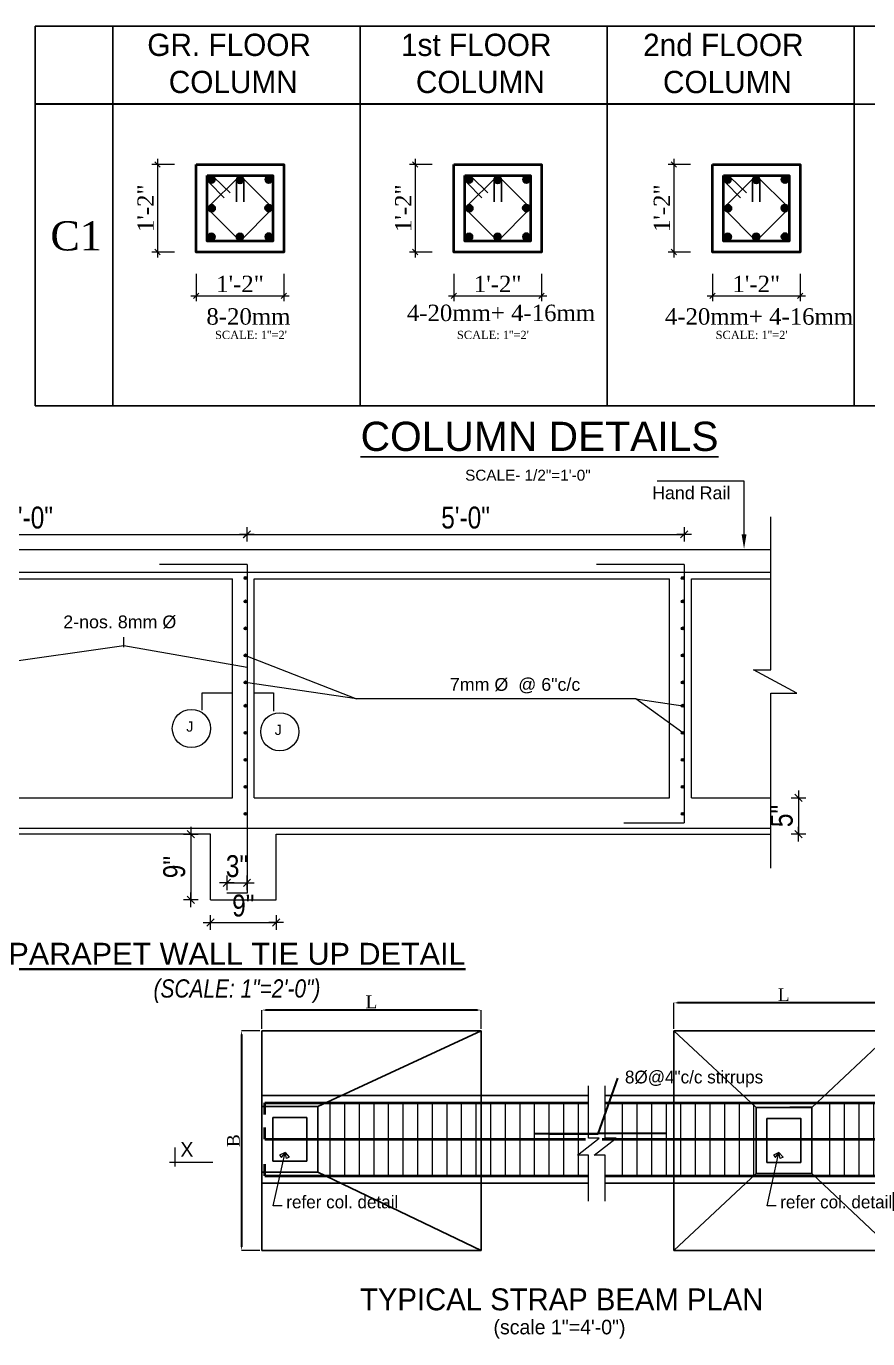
# Model space of a CAD drawing. Header units: inches. Extents: x -12073856 to 12321241, y -1226296 to 1319224.
# Drawn here: x 122384 to 122845, y 44714 to 45433 of the extents above; entities that cross this region are included whole.
import ezdxf
from ezdxf.enums import TextEntityAlignment as Align

# ---------------------------------------------------------------- set-up
doc = ezdxf.new("R2010")
doc.units = ezdxf.units.IN
doc.header["$MEASUREMENT"] = 0
doc.header["$PDMODE"] = 35
doc.linetypes.add('ACAD_ISO04W100', pattern=[30, 24, -3, 0, -3])
for name, color, linetype, lineweight in [('cl', 4, 'ACAD_ISO04W100', 15), ('Column', 181, 'Continuous', 40), ('D-DIM', 5, 'Continuous', 18), ('DIM', 6, 'Continuous', 9), ('DIM_LINE', 173, 'Continuous', 20), ('dimension line', 252, 'Continuous', 9), ('dimensions', 7, 'Continuous', 15), ('OUTLINE', 1, 'Continuous', 25), ('Rebars', 1, 'Continuous', 13), ('REINFORCEMENT', 2, 'Continuous', 40), ('TEX', 210, 'Continuous', 25), ('TEXT', 255, 'Continuous', 35), ('Text 0.200', 122, 'Continuous', 20), ('texts', 152, 'Continuous', 35), ('tiles', 30, 'Continuous', 5), ('WALL', 1, 'Continuous', 30)]:
    doc.layers.add(name, color=color, linetype=linetype, lineweight=lineweight)
for name, color, linetype in [('hatch2', 1, 'Continuous'), ('plan wall', 7, 'Continuous'), ('STIRRUP', 10, 'Continuous')]:
    doc.layers.add(name, color=color, linetype=linetype)
doc.styles.add('Arial', font='arial.ttf', dxfattribs={"width": 0.8, "height": 12})
doc.styles.add('Capt 1', font='arial.ttf', dxfattribs={"height": 12})
doc.styles.add('Labels', font='arial.ttf', dxfattribs={"height": 8})
doc.styles.add('ordinary', font='times.ttf')
doc.styles.get("Standard").update_dxf_attribs({"font": 'arial.ttf'})
doc.styles.add('Text', font='GOTHIC.TTF', dxfattribs={"height": 6})
doc.styles.add('TEXT-4', font='times.ttf', dxfattribs={"height": 7})
doc.dimstyles.new('1-2n', dxfattribs={"dimtxt": 8, "dimasz": 4, "dimexe": 0, "dimexo": 0, "dimgap": 3, "dimtad": 1, "dimdec": 0, "dimlfac": 0.25, "dimzin": 11, "dimdsep": 46, "dimlunit": 4, "dimtxsty": 'Arial', "dimblk": 'oblique', "dimcen": 5, "dimse1": 1, "dimse2": 1, "dimclrd": 256, "dimclre": 256, "dimclrt": 256, "dimadec": 0, "dimazin": 0, "dimtfac": 0.65, "dimtdec": 0, "dimtix": 1, "dimtmove": 0, "dimatfit": 3, "dimfxl": 0, "dimfrac": 1, "dimtolj": 1, "dimtzin": 0, "dimlwd": -1, "dimlwe": 9, "dimarcsym": 0})
doc.dimstyles.new('DIM-4', dxfattribs={"dimtxt": 4, "dimasz": 2, "dimexe": 0, "dimexo": 1, "dimgap": 1, "dimtad": 1, "dimdec": 0, "dimlfac": 0.5, "dimzin": 3, "dimdsep": 46, "dimlunit": 4, "dimtxsty": 'TEXT-4', "dimcen": 0.09, "dimadec": 0, "dimazin": 0, "dimtfac": 1, "dimtdec": 0, "dimtix": 1, "dimtofl": 0, "dimtmove": 2, "dimatfit": 2, "dimfxl": 1, "dimtolj": 1, "dimtzin": 0, "dimlwe": 5, "dimarcsym": 0})
doc.dimstyles.new('nir24', dxfattribs={"dimscale": 0.25, "dimtxt": 9, "dimasz": 3, "dimexe": 3, "dimexo": 12, "dimgap": 2, "dimtad": 1, "dimdec": 0, "dimzin": 3, "dimlunit": 4, "dimtxsty": 'ordinary', "dimblk": 'OBLIQUE', "dimcen": 2.5, "dimdle": 3, "dimclrt": 3, "dimadec": 0, "dimazin": 0, "dimtfac": 1, "dimtdec": 0, "dimtmove": 2, "dimatfit": 3, "dimfxl": 1, "dimarcsym": 0})

# ---------------------------------------------------------------- blocks, each defined once
blk = doc.blocks.new('_Oblique')
at = {"color": 0, "linetype": 'ByBlock', "lineweight": -2}
blk.add_line((-0.5, -0.5), (0.5, 0.5), dxfattribs=at)
blk = doc.blocks.new('*D2592')
at = {"layer": 'Defpoints', "color": 0, "transparency": 16777216}
for p in [(20471.75, -10756.86), (20466.43, -10768.86), (20471.75, -10768.86)]:
    blk.add_point(p, dxfattribs=at)
at = {"layer": 'DIM_LINE', "color": 0, "lineweight": -2, "transparency": 16777216}
for p, q in [((20468.75, -10756.86), (20465.68, -10756.86)), ((20466.43, -10756.11), (20466.43, -10769.61)), ((20468.75, -10768.86), (20465.68, -10768.86))]:
    blk.add_line(p, q, dxfattribs=at)
at = {"layer": 'DIM_LINE', "color": 0, "lineweight": -2, "transparency": 16777216, "xscale": 0.75, "yscale": 0.75, "zscale": 0.75}
for p, rotation in [((20466.43, -10756.86), 90), ((20466.43, -10768.86), 270)]:
    blk.add_blockref('_Oblique', p, dxfattribs=dict(at, rotation=rotation))
at = {"layer": 'DIM_LINE', "color": 3, "transparency": 16777216, "insert": (20464.81, -10762.86), "char_height": 2.25, "attachment_point": 5, "rotation": 90, "style": 'ordinary'}
blk.add_mtext('1\'-2"', dxfattribs=at)
blk = doc.blocks.new('*D2593')
at = {"layer": 'Defpoints', "color": 0, "transparency": 16777216}
for p in [(20471.75, -10768.86), (20483.75, -10768.86), (20483.75, -10774.86)]:
    blk.add_point(p, dxfattribs=at)
at = {"layer": 'DIM_LINE', "color": 0, "lineweight": -2, "transparency": 16777216}
for p, q in [((20471.75, -10771.86), (20471.75, -10775.61)), ((20483.75, -10771.86), (20483.75, -10775.61)), ((20471, -10774.86), (20484.5, -10774.86))]:
    blk.add_line(p, q, dxfattribs=at)
at = {"layer": 'DIM_LINE', "color": 0, "lineweight": -2, "transparency": 16777216, "xscale": 0.75, "yscale": 0.75, "zscale": 0.75, "rotation": 180}
blk.add_blockref('_Oblique', (20471.75, -10774.86), dxfattribs=at)
at = {"layer": 'DIM_LINE', "color": 0, "lineweight": -2, "transparency": 16777216, "xscale": 0.75, "yscale": 0.75, "zscale": 0.75}
blk.add_blockref('_Oblique', (20483.75, -10774.86), dxfattribs=at)
at = {"layer": 'DIM_LINE', "color": 3, "transparency": 16777216, "insert": (20477.75, -10773.23), "char_height": 2.25, "attachment_point": 5, "style": 'ordinary'}
blk.add_mtext('1\'-2"', dxfattribs=at)
blk = doc.blocks.new('*D2594')
at = {"layer": 'Defpoints', "color": 0, "transparency": 16777216}
for p in [(20507.06, -10756.86), (20501.74, -10768.86), (20507.06, -10768.86)]:
    blk.add_point(p, dxfattribs=at)
at = {"layer": 'DIM_LINE', "color": 0, "lineweight": -2, "transparency": 16777216}
for p, q in [((20504.06, -10756.86), (20500.99, -10756.86)), ((20501.74, -10756.11), (20501.74, -10769.61)), ((20504.06, -10768.86), (20500.99, -10768.86))]:
    blk.add_line(p, q, dxfattribs=at)
at = {"layer": 'DIM_LINE', "color": 0, "lineweight": -2, "transparency": 16777216, "xscale": 0.75, "yscale": 0.75, "zscale": 0.75}
for p, rotation in [((20501.74, -10756.86), 90), ((20501.74, -10768.86), 270)]:
    blk.add_blockref('_Oblique', p, dxfattribs=dict(at, rotation=rotation))
at = {"layer": 'DIM_LINE', "color": 3, "transparency": 16777216, "insert": (20500.12, -10762.86), "char_height": 2.25, "attachment_point": 5, "rotation": 90, "style": 'ordinary'}
blk.add_mtext('1\'-2"', dxfattribs=at)
blk = doc.blocks.new('*D2595')
at = {"layer": 'Defpoints', "color": 0, "transparency": 16777216}
for p in [(20507.06, -10768.86), (20519.06, -10768.86), (20519.06, -10774.86)]:
    blk.add_point(p, dxfattribs=at)
at = {"layer": 'DIM_LINE', "color": 0, "lineweight": -2, "transparency": 16777216}
for p, q in [((20507.06, -10771.86), (20507.06, -10775.61)), ((20519.06, -10771.86), (20519.06, -10775.61)), ((20506.31, -10774.86), (20519.81, -10774.86))]:
    blk.add_line(p, q, dxfattribs=at)
at = {"layer": 'DIM_LINE', "color": 0, "lineweight": -2, "transparency": 16777216, "xscale": 0.75, "yscale": 0.75, "zscale": 0.75, "rotation": 180}
blk.add_blockref('_Oblique', (20507.06, -10774.86), dxfattribs=at)
at = {"layer": 'DIM_LINE', "color": 0, "lineweight": -2, "transparency": 16777216, "xscale": 0.75, "yscale": 0.75, "zscale": 0.75}
blk.add_blockref('_Oblique', (20519.06, -10774.86), dxfattribs=at)
at = {"layer": 'DIM_LINE', "color": 3, "transparency": 16777216, "insert": (20513.06, -10773.23), "char_height": 2.25, "attachment_point": 5, "style": 'ordinary'}
blk.add_mtext('1\'-2"', dxfattribs=at)
blk = doc.blocks.new('*D2596')
at = {"layer": 'Defpoints', "color": 0, "transparency": 16777216}
for p in [(20542.5, -10756.86), (20537.19, -10768.86), (20542.5, -10768.86)]:
    blk.add_point(p, dxfattribs=at)
at = {"layer": 'DIM_LINE', "color": 0, "lineweight": -2, "transparency": 16777216}
for p, q in [((20539.5, -10756.86), (20536.44, -10756.86)), ((20537.19, -10756.11), (20537.19, -10769.61)), ((20539.5, -10768.86), (20536.44, -10768.86))]:
    blk.add_line(p, q, dxfattribs=at)
at = {"layer": 'DIM_LINE', "color": 0, "lineweight": -2, "transparency": 16777216, "xscale": 0.75, "yscale": 0.75, "zscale": 0.75}
for p, rotation in [((20537.19, -10756.86), 90), ((20537.19, -10768.86), 270)]:
    blk.add_blockref('_Oblique', p, dxfattribs=dict(at, rotation=rotation))
at = {"layer": 'DIM_LINE', "color": 3, "transparency": 16777216, "insert": (20535.56, -10762.86), "char_height": 2.25, "attachment_point": 5, "rotation": 90, "style": 'ordinary'}
blk.add_mtext('1\'-2"', dxfattribs=at)
blk = doc.blocks.new('*D2597')
at = {"layer": 'Defpoints', "color": 0, "transparency": 16777216}
for p in [(20542.5, -10768.86), (20554.5, -10768.86), (20554.5, -10774.86)]:
    blk.add_point(p, dxfattribs=at)
at = {"layer": 'DIM_LINE', "color": 0, "lineweight": -2, "transparency": 16777216}
for p, q in [((20542.5, -10771.86), (20542.5, -10775.61)), ((20554.5, -10771.86), (20554.5, -10775.61)), ((20541.75, -10774.86), (20555.25, -10774.86))]:
    blk.add_line(p, q, dxfattribs=at)
at = {"layer": 'DIM_LINE', "color": 0, "lineweight": -2, "transparency": 16777216, "xscale": 0.75, "yscale": 0.75, "zscale": 0.75, "rotation": 180}
blk.add_blockref('_Oblique', (20542.5, -10774.86), dxfattribs=at)
at = {"layer": 'DIM_LINE', "color": 0, "lineweight": -2, "transparency": 16777216, "xscale": 0.75, "yscale": 0.75, "zscale": 0.75}
blk.add_blockref('_Oblique', (20554.5, -10774.86), dxfattribs=at)
at = {"layer": 'DIM_LINE', "color": 3, "transparency": 16777216, "insert": (20548.5, -10773.23), "char_height": 2.25, "attachment_point": 5, "style": 'ordinary'}
blk.add_mtext('1\'-2"', dxfattribs=at)
blk = doc.blocks.new('oblique')
at = {"lineweight": 9}
for p, q in [((1, 0), (-1, 0)), ((-0.5, -0.5), (0.5, 0.5)), ((0, 1), (0, -1))]:
    blk.add_line(p, q, dxfattribs=at)
blk = doc.blocks.new('*D907')
at = {"layer": 'Defpoints', "color": 0, "lineweight": -2, "transparency": 16777216}
for p in [(-196120.72, 20014.27), (-196120.72, 19994.27), (-196105.59, 19994.27)]:
    blk.add_point(p, dxfattribs=at)
at = {"layer": 'dimensions', "transparency": 16777216}
blk.add_line((-196105.59, 20014.27), (-196105.59, 19994.27), dxfattribs=at)
at = {"layer": 'dimensions', "transparency": 16777216, "xscale": 4, "yscale": 4, "zscale": 4}
for p, rotation in [((-196105.59, 20014.27), 90), ((-196105.59, 19994.27), 270)]:
    blk.add_blockref('oblique', p, dxfattribs=dict(at, rotation=rotation))
at = {"layer": 'dimensions', "transparency": 16777216, "insert": (-196114.69, 20004.27), "char_height": 12, "attachment_point": 5, "rotation": 90, "style": 'Arial'}
blk.add_mtext('\\A1;5"', dxfattribs=at)
blk = doc.blocks.new('*D908')
at = {"layer": 'Defpoints', "color": 0, "lineweight": -2, "transparency": 16777216}
for p in [(-196408.05, 20158.58), (-196647.18, 20142.03), (-196408.05, 20141.44)]:
    blk.add_point(p, dxfattribs=at)
at = {"layer": 'dimensions', "transparency": 16777216}
blk.add_line((-196647.18, 20158.58), (-196408.05, 20158.58), dxfattribs=at)
at = {"layer": 'dimensions', "transparency": 16777216, "xscale": 4, "yscale": 4, "zscale": 4, "rotation": 180}
blk.add_blockref('oblique', (-196647.18, 20158.58), dxfattribs=at)
at = {"layer": 'dimensions', "transparency": 16777216, "xscale": 4, "yscale": 4, "zscale": 4}
blk.add_blockref('oblique', (-196408.05, 20158.58), dxfattribs=at)
at = {"layer": 'dimensions', "transparency": 16777216, "insert": (-196527.61, 20167.7), "char_height": 12, "attachment_point": 5, "style": 'Arial'}
blk.add_mtext('\\A1;5\'-0"', dxfattribs=at)
blk = doc.blocks.new('*D909')
at = {"layer": 'Defpoints', "color": 0, "lineweight": -2, "transparency": 16777216}
for p in [(-196427.94, 19958.27), (-196391.94, 19958.27), (-196391.94, 19945.99)]:
    blk.add_point(p, dxfattribs=at)
at = {"layer": 'dimensions', "transparency": 16777216}
blk.add_line((-196427.94, 19945.99), (-196391.94, 19945.99), dxfattribs=at)
at = {"layer": 'dimensions', "transparency": 16777216, "xscale": 4, "yscale": 4, "zscale": 4, "rotation": 180}
blk.add_blockref('oblique', (-196427.94, 19945.99), dxfattribs=at)
at = {"layer": 'dimensions', "transparency": 16777216, "xscale": 4, "yscale": 4, "zscale": 4}
blk.add_blockref('oblique', (-196391.94, 19945.99), dxfattribs=at)
at = {"layer": 'dimensions', "transparency": 16777216, "insert": (-196409.94, 19955.12), "char_height": 12, "attachment_point": 5, "style": 'Arial'}
blk.add_mtext('\\A1;9"', dxfattribs=at)
blk = doc.blocks.new('*D910')
at = {"layer": 'Defpoints', "color": 0, "lineweight": -2, "transparency": 16777216}
for p in [(-196168.27, 20158.58), (-196407.9, 20142.03), (-196168.27, 20142.03)]:
    blk.add_point(p, dxfattribs=at)
at = {"layer": 'dimensions', "transparency": 16777216}
blk.add_line((-196407.9, 20158.58), (-196168.27, 20158.58), dxfattribs=at)
at = {"layer": 'dimensions', "transparency": 16777216, "xscale": 4, "yscale": 4, "zscale": 4, "rotation": 180}
blk.add_blockref('oblique', (-196407.9, 20158.58), dxfattribs=at)
at = {"layer": 'dimensions', "transparency": 16777216, "xscale": 4, "yscale": 4, "zscale": 4}
blk.add_blockref('oblique', (-196168.27, 20158.58), dxfattribs=at)
at = {"layer": 'dimensions', "transparency": 16777216, "insert": (-196288.08, 20167.7), "char_height": 12, "attachment_point": 5, "style": 'Arial'}
blk.add_mtext('\\A1;5\'-0"', dxfattribs=at)
blk = doc.blocks.new('*D911')
at = {"layer": 'Defpoints', "color": 0, "lineweight": -2, "transparency": 16777216}
for p in [(-196391.94, 19994.27), (-196438.64, 19958.27), (-196391.94, 19958.27)]:
    blk.add_point(p, dxfattribs=at)
at = {"layer": 'dimensions', "transparency": 16777216}
blk.add_line((-196438.64, 19994.27), (-196438.64, 19958.27), dxfattribs=at)
at = {"layer": 'dimensions', "transparency": 16777216, "xscale": 4, "yscale": 4, "zscale": 4}
for p, rotation in [((-196438.64, 19994.27), 90), ((-196438.64, 19958.27), 270)]:
    blk.add_blockref('oblique', p, dxfattribs=dict(at, rotation=rotation))
at = {"layer": 'dimensions', "transparency": 16777216, "insert": (-196447.76, 19976.27), "char_height": 12, "attachment_point": 5, "rotation": 90, "style": 'Arial'}
blk.add_mtext('\\A1;9"', dxfattribs=at)
blk = doc.blocks.new('*D912')
at = {"layer": 'Defpoints', "color": 0, "lineweight": -2, "transparency": 16777216}
for p in [(-196407.9, 19967.59), (-196418.89, 19962.06), (-196407.9, 19962.06)]:
    blk.add_point(p, dxfattribs=at)
at = {"layer": 'dimensions', "transparency": 16777216}
for p, q in [((-196418.89, 19967.59), (-196422.89, 19967.59)), ((-196418.89, 19967.59), (-196407.9, 19967.59)), ((-196407.9, 19967.59), (-196403.9, 19967.59))]:
    blk.add_line(p, q, dxfattribs=at)
at = {"layer": 'dimensions', "transparency": 16777216, "xscale": 4, "yscale": 4, "zscale": 4}
blk.add_blockref('oblique', (-196418.89, 19967.59), dxfattribs=at)
at = {"layer": 'dimensions', "transparency": 16777216, "xscale": 4, "yscale": 4, "zscale": 4, "rotation": 180}
blk.add_blockref('oblique', (-196407.9, 19967.59), dxfattribs=at)
at = {"layer": 'dimensions', "transparency": 16777216, "insert": (-196413.4, 19976.72), "char_height": 12, "attachment_point": 5, "style": 'Arial'}
blk.add_mtext('\\A1;3"', dxfattribs=at)
blk = doc.blocks.new('*D709')
at = {"layer": 'Defpoints', "color": 0, "lineweight": 30, "transparency": 16777216}
for p in [(880275.83, -14779.13), (880275.83, -14794.4), (880396.31, -14794.4)]:
    blk.add_point(p, dxfattribs=at)
at = {"layer": 'DIM', "color": 0, "lineweight": 5, "transparency": 16777216}
for p, q in [((880275.83, -14793.4), (880275.83, -14779.13)), ((880396.31, -14793.4), (880396.31, -14779.13))]:
    blk.add_line(p, q, dxfattribs=at)
at = {"layer": 'DIM', "color": 0, "lineweight": -2, "transparency": 16777216}
blk.add_line((880394.31, -14779.13), (880277.83, -14779.13), dxfattribs=at)
at = {"layer": 'DIM', "color": 0, "lineweight": 30, "transparency": 16777216}
for points in [[(880277.83, -14778.8), (880277.83, -14779.46), (880275.83, -14779.13)], [(880394.31, -14778.8), (880394.31, -14779.46), (880396.31, -14779.13)]]:
    blk.add_solid(points, dxfattribs=at)
at = {"layer": 'DIM', "color": 0, "transparency": 16777216, "insert": (880336.07, -14774.63), "char_height": 7, "attachment_point": 5, "style": 'TEXT-4'}
blk.add_mtext('\\A1;L', dxfattribs=at)
blk = doc.blocks.new('*D710')
at = {"layer": 'Defpoints', "color": 0, "lineweight": 30, "transparency": 16777216}
for p in [(880396.31, -14794.4), (880396.31, -14914.82), (880412.62, -14914.82)]:
    blk.add_point(p, dxfattribs=at)
at = {"layer": 'DIM', "color": 0, "lineweight": 5, "transparency": 16777216}
for p, q in [((880397.31, -14794.4), (880412.62, -14794.4)), ((880397.31, -14914.82), (880412.62, -14914.82))]:
    blk.add_line(p, q, dxfattribs=at)
at = {"layer": 'DIM', "color": 0, "lineweight": -2, "transparency": 16777216}
blk.add_line((880412.62, -14796.4), (880412.62, -14912.82), dxfattribs=at)
at = {"layer": 'DIM', "color": 0, "lineweight": 30, "transparency": 16777216}
for points in [[(880412.29, -14796.4), (880412.95, -14796.4), (880412.62, -14794.4)], [(880412.29, -14912.82), (880412.95, -14912.82), (880412.62, -14914.82)]]:
    blk.add_solid(points, dxfattribs=at)
at = {"layer": 'DIM', "color": 0, "transparency": 16777216, "insert": (880408.12, -14854.61), "char_height": 7, "attachment_point": 5, "rotation": 90, "style": 'TEXT-4'}
blk.add_mtext('\\A1;B', dxfattribs=at)
blk = doc.blocks.new('*D711')
at = {"layer": 'Defpoints', "color": 0, "lineweight": 30, "transparency": 16777216}
for p in [(880049.97, -14783.06), (880049.97, -14794.4), (880170.19, -14794.4)]:
    blk.add_point(p, dxfattribs=at)
at = {"layer": 'DIM', "color": 0, "lineweight": 5, "transparency": 16777216}
for p, q in [((880049.97, -14793.4), (880049.97, -14783.06)), ((880170.19, -14793.4), (880170.19, -14783.06))]:
    blk.add_line(p, q, dxfattribs=at)
at = {"layer": 'DIM', "color": 0, "lineweight": -2, "transparency": 16777216}
blk.add_line((880168.19, -14783.06), (880051.97, -14783.06), dxfattribs=at)
at = {"layer": 'DIM', "color": 0, "lineweight": 30, "transparency": 16777216}
for points in [[(880051.97, -14782.73), (880051.97, -14783.4), (880049.97, -14783.06)], [(880168.19, -14782.73), (880168.19, -14783.4), (880170.19, -14783.06)]]:
    blk.add_solid(points, dxfattribs=at)
at = {"layer": 'DIM', "color": 0, "transparency": 16777216, "insert": (880110.08, -14778.56), "char_height": 7, "attachment_point": 5, "style": 'TEXT-4'}
blk.add_mtext('\\A1;L', dxfattribs=at)
blk = doc.blocks.new('*D712')
at = {"layer": 'Defpoints', "color": 0, "lineweight": 30, "transparency": 16777216}
for p in [(880049.97, -14794.4), (880038.89, -14914.8), (880049.97, -14914.8)]:
    blk.add_point(p, dxfattribs=at)
at = {"layer": 'DIM', "color": 0, "lineweight": 5, "transparency": 16777216}
for p, q in [((880048.97, -14794.4), (880038.89, -14794.4)), ((880048.97, -14914.8), (880038.89, -14914.8))]:
    blk.add_line(p, q, dxfattribs=at)
at = {"layer": 'DIM', "color": 0, "lineweight": -2, "transparency": 16777216}
blk.add_line((880038.89, -14796.4), (880038.89, -14912.8), dxfattribs=at)
at = {"layer": 'DIM', "color": 0, "lineweight": 30, "transparency": 16777216}
for points in [[(880038.56, -14796.4), (880039.22, -14796.4), (880038.89, -14794.4)], [(880038.56, -14912.8), (880039.22, -14912.8), (880038.89, -14914.8)]]:
    blk.add_solid(points, dxfattribs=at)
at = {"layer": 'DIM', "color": 0, "transparency": 16777216, "insert": (880034.39, -14854.6), "char_height": 7, "attachment_point": 5, "rotation": 90, "style": 'TEXT-4'}
blk.add_mtext('\\A1;B', dxfattribs=at)
blk = doc.blocks.new('ger')
at = {"layer": 'WALL'}
for points in [[(20474.32, -10758.93, 1), (20473.32, -10758.93, 1)], [(20478.23, -10758.84), (20477.89, -10758.5, 0.144285), (20477.61, -10758.5), (20477.27, -10758.84, 0.071771), (20477.25, -10758.98, 1), (20478.25, -10758.98, 0.071771)], [(20478.25, -10758.98, 0.071771), (20478.23, -10758.84), (20477.89, -10758.5, 0.500874), (20477.25, -10758.98, 1)], [(20477.61, -10758.5, 0.254706), (20477.27, -10758.84)], [(20482.18, -10758.93, 1), (20481.18, -10758.93, 1)], [(20509.63, -10758.93, 1), (20508.63, -10758.93, 1)], [(20513.54, -10758.84), (20513.2, -10758.5, 0.144285), (20512.92, -10758.5), (20512.58, -10758.84, 0.071771), (20512.56, -10758.98, 1), (20513.56, -10758.98, 0.071771)], [(20513.56, -10758.98, 0.071771), (20513.54, -10758.84), (20513.2, -10758.5, 0.500874), (20512.56, -10758.98, 1)], [(20512.92, -10758.5, 0.254706), (20512.58, -10758.84)], [(20517.49, -10758.93, 1), (20516.49, -10758.93, 1)], [(20545.07, -10758.93, 1), (20544.07, -10758.93, 1)], [(20548.98, -10758.84), (20548.64, -10758.5, 0.144285), (20548.36, -10758.5), (20548.02, -10758.84, 0.071771), (20548, -10758.98, 1), (20549, -10758.98, 0.071771)], [(20549, -10758.98, 0.071771), (20548.98, -10758.84), (20548.64, -10758.5, 0.500874), (20548, -10758.98, 1)], [(20548.36, -10758.5, 0.254706), (20548.02, -10758.84)], [(20552.93, -10758.93, 1), (20551.93, -10758.93, 1)], [(20474.36, -10762.87, 0.511362), (20473.71, -10762.4), (20473.39, -10762.71, 0.080168), (20473.36, -10762.87, 0.058365), (20473.38, -10762.99), (20473.75, -10763.36, 0.484286)], [(20473.38, -10762.99, 0.283339), (20473.75, -10763.36)], [(20473.71, -10762.4, 0.237), (20473.39, -10762.71)], [(20481.77, -10763.33), (20482.16, -10762.95, 0.052489), (20482.17, -10762.84, 0.034708), (20482.16, -10762.77), (20481.74, -10762.35, 0.45547), (20481.17, -10762.84, 0.477075)], [(20482.17, -10762.84, 0.034708), (20482.16, -10762.77), (20481.74, -10762.35, 0.45547), (20481.17, -10762.84, 1)], [(20481.17, -10762.84, 0.477075), (20481.77, -10763.33), (20482.16, -10762.95, 1.110794)], [(20509.67, -10762.87, 0.511362), (20509.02, -10762.4), (20508.7, -10762.71, 0.080168), (20508.67, -10762.87, 0.058365), (20508.69, -10762.99), (20509.06, -10763.36, 0.484286)], [(20508.69, -10762.99, 0.283339), (20509.06, -10763.36)], [(20509.02, -10762.4, 0.237), (20508.7, -10762.71)], [(20517.08, -10763.33), (20517.47, -10762.95, 0.052489), (20517.48, -10762.84, 0.034708), (20517.47, -10762.77), (20517.05, -10762.35, 0.45547), (20516.48, -10762.84, 0.477075)], [(20517.48, -10762.84, 0.034708), (20517.47, -10762.77), (20517.05, -10762.35, 0.45547), (20516.48, -10762.84, 1)], [(20516.48, -10762.84, 0.477075), (20517.08, -10763.33), (20517.47, -10762.95, 1.110794)], [(20545.12, -10762.87, 0.511362), (20544.46, -10762.4), (20544.14, -10762.71, 0.080168), (20544.12, -10762.87, 0.058365), (20544.13, -10762.99), (20544.5, -10763.36, 0.484286)], [(20544.13, -10762.99, 0.283339), (20544.5, -10763.36)], [(20544.46, -10762.4, 0.237), (20544.14, -10762.71)], [(20552.53, -10763.33), (20552.91, -10762.95, 0.052489), (20552.92, -10762.84, 0.034708), (20552.92, -10762.77), (20552.49, -10762.35, 0.45547), (20551.92, -10762.84, 0.477075)], [(20552.92, -10762.84, 0.034708), (20552.92, -10762.77), (20552.49, -10762.35, 0.45547), (20551.92, -10762.84, 1)], [(20551.92, -10762.84, 0.477075), (20552.53, -10763.33), (20552.91, -10762.95, 1.110794)], [(20474.32, -10766.78, 1), (20473.32, -10766.78, 1)], [(20478.23, -10766.87, 1.094432), (20477.24, -10766.78, 0.036304), (20477.25, -10766.85), (20477.67, -10767.28, 0.081524), (20477.83, -10767.27)], [(20478.23, -10766.87, 1.094432), (20477.24, -10766.78, 0.468042), (20477.83, -10767.27)], [(20482.18, -10766.76, 1), (20481.18, -10766.76, 1)], [(20509.63, -10766.78, 1), (20508.63, -10766.78, 1)], [(20513.54, -10766.87, 1.094432), (20512.55, -10766.78, 0.036304), (20512.56, -10766.85), (20512.98, -10767.28, 0.081524), (20513.14, -10767.27)], [(20513.54, -10766.87, 1.094432), (20512.55, -10766.78, 0.468042), (20513.14, -10767.27)], [(20517.49, -10766.76, 1), (20516.49, -10766.76, 1)], [(20545.08, -10766.78, 1), (20544.08, -10766.78, 1)], [(20548.99, -10766.87, 1.094432), (20547.99, -10766.78, 0.036304), (20548, -10766.85), (20548.42, -10767.28, 0.081524), (20548.58, -10767.27)], [(20548.99, -10766.87, 1.094432), (20547.99, -10766.78, 0.468042), (20548.58, -10767.27)], [(20552.93, -10766.76, 1), (20551.93, -10766.76, 1)], [(20477.25, -10766.85, 0.331526), (20477.67, -10767.28)], [(20512.56, -10766.85, 0.331526), (20512.98, -10767.28)], [(20548, -10766.85, 0.331526), (20548.42, -10767.28)]]:
    blk.add_hatch(color=256, dxfattribs=at).paths.add_polyline_path(points)
at = {"layer": 'Column'}
for points in [[(20471.75, -10756.86), (20483.75, -10756.86), (20483.75, -10768.86), (20471.75, -10768.86), (20471.75, -10756.86)], [(20507.06, -10756.86), (20519.06, -10756.86), (20519.06, -10768.86), (20507.06, -10768.86), (20507.06, -10756.86)], [(20542.5, -10756.86), (20554.5, -10756.86), (20554.5, -10768.86), (20542.5, -10768.86), (20542.5, -10756.86)]]:
    blk.add_lwpolyline(points, dxfattribs=at)
for points in [[(20473.25, -10758.36), (20482.25, -10758.36), (20482.25, -10767.36), (20473.25, -10767.36)], [(20508.56, -10758.36), (20517.56, -10758.36), (20517.56, -10767.36), (20508.56, -10767.36)], [(20544, -10758.36), (20553, -10758.36), (20553, -10767.36), (20544, -10767.36)]]:
    blk.add_lwpolyline(points, close=True, dxfattribs=at)
at = {"layer": 'STIRRUP'}
for p, q in [((20477.75, -10758.36), (20473.25, -10762.86)), ((20473.52, -10759.32), (20475.57, -10761.43)), ((20474.18, -10758.59), (20476.39, -10760.76)), ((20477.25, -10758.98), (20477.25, -10761.98)), ((20482.25, -10762.86), (20477.75, -10758.36)), ((20478.25, -10758.98), (20478.25, -10761.98)), ((20513.06, -10758.36), (20508.56, -10762.86)), ((20508.83, -10759.32), (20510.88, -10761.43)), ((20509.5, -10758.59), (20511.7, -10760.76)), ((20512.56, -10758.98), (20512.56, -10761.98)), ((20517.56, -10762.86), (20513.06, -10758.36)), ((20513.56, -10758.98), (20513.56, -10761.98)), ((20548.5, -10758.36), (20544, -10762.86)), ((20544.27, -10759.32), (20546.33, -10761.43)), ((20544.94, -10758.59), (20547.14, -10760.76)), ((20548, -10758.98), (20548, -10761.98)), ((20553, -10762.86), (20548.5, -10758.36)), ((20549, -10758.98), (20549, -10761.98)), ((20473.25, -10762.86), (20477.75, -10767.36)), ((20477.75, -10767.36), (20482.25, -10762.86)), ((20508.56, -10762.86), (20513.06, -10767.36)), ((20513.06, -10767.36), (20517.56, -10762.86)), ((20544, -10762.86), (20548.5, -10767.36)), ((20548.5, -10767.36), (20553, -10762.86))]:
    blk.add_line(p, q, dxfattribs=at)
for centre in [(20473.82, -10758.93), (20477.75, -10758.98), (20481.68, -10758.93), (20509.13, -10758.93), (20513.06, -10758.98), (20516.99, -10758.93), (20544.57, -10758.93), (20548.5, -10758.98), (20552.43, -10758.93), (20473.86, -10762.87), (20481.67, -10762.84), (20509.17, -10762.87), (20516.98, -10762.84), (20544.62, -10762.87), (20552.42, -10762.84), (20473.82, -10766.78), (20477.74, -10766.78), (20481.68, -10766.76), (20509.13, -10766.78), (20513.05, -10766.78), (20516.99, -10766.76), (20544.58, -10766.78), (20548.49, -10766.78), (20552.43, -10766.76)]:
    blk.add_circle(centre, 0.5, dxfattribs=at)
at = {"layer": 'Text 0.200', "attachment_point": 1, "style": 'ordinary'}
for s, insert, char_height, width in [('8-20mm', (20473.14, -10776.56), 2.25, 28.8016), ('4-20mm+ 4-16mm', (20500.61, -10776.07), 2.25, 28.8016), ('4-20mm+ 4-16mm', (20535.97, -10776.56), 2.25, 28.8016), ("SCALE: 1''=2'", (20474.32, -10779.65), 1.125, 12.0428), ("SCALE: 1''=2'", (20507.48, -10779.65), 1.125, 12.0428), ("SCALE: 1''=2'", (20542.93, -10779.65), 1.125, 12.0428)]:
    blk.add_mtext(s, dxfattribs=dict(at, insert=insert, char_height=char_height, width=width))
at = {"layer": 'DIM_LINE'}
for base, p1, p2, picture, middle in [((20466.43, -10768.86), (20471.75, -10756.86), (20471.75, -10768.86), '*D2592', (20464.81, -10762.86)), ((20501.74, -10768.86), (20507.06, -10756.86), (20507.06, -10768.86), '*D2594', (20500.12, -10762.86)), ((20537.19, -10768.86), (20542.5, -10756.86), (20542.5, -10768.86), '*D2596', (20535.56, -10762.86))]:
    dim = blk.add_linear_dim(base=base, p1=p1, p2=p2, angle=90, text='1\'-2"', dimstyle='nir24', dxfattribs=at)
    dim.commit()
    dim.dimension.update_dxf_attribs({"geometry": picture, "text_midpoint": middle})
for base, p1, p2, picture, middle in [((20483.75, -10774.86), (20471.75, -10768.86), (20483.75, -10768.86), '*D2593', (20477.75, -10773.23)), ((20519.06, -10774.86), (20507.06, -10768.86), (20519.06, -10768.86), '*D2595', (20513.06, -10773.23)), ((20554.5, -10774.86), (20542.5, -10768.86), (20554.5, -10768.86), '*D2597', (20548.5, -10773.23))]:
    dim = blk.add_linear_dim(base=base, p1=p1, p2=p2, text='1\'-2"', dimstyle='nir24', dxfattribs=at)
    dim.commit()
    dim.dimension.update_dxf_attribs({"geometry": picture, "text_midpoint": middle})
blk = doc.blocks.new('wfx')
at = {"layer": 'OUTLINE', "lineweight": 18}
for p, q in [((-196135.42, 20187.67), (-196183.09, 20187.67)), ((-196135.42, 20158.54), (-196135.42, 20187.67)), ((-196120.72, 20084.42), (-196120.72, 20168.13)), ((-196707.13, 20150.27), (-196120.72, 20150.27)), ((-196643.94, 20134.27), (-196415.94, 20134.27)), ((-196415.94, 20014.27), (-196415.94, 20134.27)), ((-196403.94, 20014.27), (-196403.94, 20134.27)), ((-196403.94, 20134.27), (-196176.3, 20134.27)), ((-196176.3, 20014.27), (-196176.3, 20134.27)), ((-196164.3, 20134.27), (-196120.72, 20134.27)), ((-196164.3, 20014.27), (-196164.3, 20134.27)), ((-196475.43, 20096.82), (-196475.43, 20102.18)), ((-196475.44, 20097.54), (-196647.22, 20073.2)), ((-196407.73, 20085.67), (-196475.44, 20097.54)), ((-196408.69, 20092.25), (-196347.93, 20068.54)), ((-196130.22, 20084.42), (-196120.72, 20084.42)), ((-196106.47, 20071.55), (-196130.22, 20084.42)), ((-196347.93, 20068.54), (-196408.69, 20077.45)), ((-196432.57, 20062.2), (-196432.57, 20071.7)), ((-196432.57, 20071.7), (-196415.94, 20071.7)), ((-196403.94, 20071.7), (-196393.32, 20071.7)), ((-196393.32, 20071.7), (-196393.32, 20061.79)), ((-196120.72, 20071.55), (-196106.47, 20071.55)), ((-196120.72, 19975.68), (-196120.72, 20071.55)), ((-196194.78, 20068.54), (-196347.93, 20068.54)), ((-196194.78, 20068.54), (-196169.06, 20064.65)), ((-196169.06, 20049.85), (-196194.78, 20068.54)), ((-196643.94, 20014.27), (-196415.94, 20014.27)), ((-196403.94, 20014.27), (-196176.3, 20014.27)), ((-196164.3, 20014.27), (-196120.72, 20014.27)), ((-196427.94, 19994.27), (-196707.13, 19994.27)), ((-196427.94, 19958.27), (-196427.94, 19994.27)), ((-196391.94, 19958.27), (-196391.94, 19994.27)), ((-196391.94, 19994.27), (-196120.72, 19994.27)), ((-196427.94, 19958.27), (-196391.94, 19958.27))]:
    blk.add_line(p, q, dxfattribs=at)
for centre in [(-196438.38, 20052.22), (-196389.92, 20050.4)]:
    blk.add_circle(centre, 10.48, dxfattribs=at)
blk.add_solid([(-196134.08, 20158.54), (-196136.75, 20158.54), (-196135.42, 20150.54)], dxfattribs=at)
at = {"layer": 'Rebars'}
for p, q in [((-196407.9, 20142.03), (-196455.9, 20142.03)), ((-196407.9, 20142.03), (-196407.9, 19962.06)), ((-196168.27, 20142.03), (-196216.27, 20142.03)), ((-196168.27, 20142.03), (-196168.27, 20000.48)), ((-196707.79, 20137.93), (-196120.72, 20137.93)), ((-196201.33, 20000.48), (-196168.27, 20000.48)), ((-196707.14, 19997.61), (-196120.72, 19997.61)), ((-196407.9, 19962.06), (-196418.89, 19962.06))]:
    blk.add_line(p, q, dxfattribs=at)
at = {"layer": 'Rebars', "color": 6, "const_width": 0.8}
for points in [[(-196408.69, 20134.25, 1), (-196408.69, 20135.05, 1)], [(-196169.06, 20134.25, 1), (-196169.06, 20135.05, 1)]]:
    blk.add_lwpolyline(points, format="xyb", close=True, dxfattribs=at)
at = {"layer": 'Rebars', "const_width": 1.6}
for points in [[(-196408.69, 20121.85), (-196408.69, 20121.85)], [(-196169.06, 20121.85), (-196169.06, 20121.85)], [(-196408.69, 20107.05), (-196408.69, 20107.05)], [(-196169.06, 20107.05), (-196169.06, 20107.05)], [(-196408.69, 20092.25), (-196408.69, 20092.25)], [(-196169.06, 20092.25), (-196169.06, 20092.25)], [(-196408.69, 20049.85), (-196408.69, 20049.85)], [(-196169.06, 20049.85), (-196169.06, 20049.85)], [(-196408.69, 20035.05), (-196408.69, 20035.05)], [(-196169.06, 20035.05), (-196169.06, 20035.05)]]:
    blk.add_lwpolyline(points, dxfattribs=at)
at = {"layer": 'Rebars', "const_width": 0.8}
for points in [[(-196408.69, 20121.45, 1), (-196408.69, 20122.25, 1)], [(-196169.06, 20121.45, 1), (-196169.06, 20122.25, 1)], [(-196408.69, 20106.65, 1), (-196408.69, 20107.45, 1)], [(-196169.06, 20106.65, 1), (-196169.06, 20107.45, 1)], [(-196408.69, 20091.85, 1), (-196408.69, 20092.65, 1)], [(-196169.06, 20091.85, 1), (-196169.06, 20092.65, 1)], [(-196408.69, 20077.05, 1), (-196408.69, 20077.85, 1)], [(-196169.06, 20077.05, 1), (-196169.06, 20077.85, 1)], [(-196408.69, 20064.25, 1), (-196408.69, 20065.05, 1)], [(-196169.06, 20064.25, 1), (-196169.06, 20065.05, 1)], [(-196408.69, 20049.45, 1), (-196408.69, 20050.25, 1)], [(-196169.06, 20049.45, 1), (-196169.06, 20050.25, 1)], [(-196408.69, 20034.65, 1), (-196408.69, 20035.45, 1)], [(-196169.06, 20034.65, 1), (-196169.06, 20035.45, 1)], [(-196408.69, 20019.85, 1), (-196408.69, 20020.65, 1)], [(-196169.06, 20019.85, 1), (-196169.06, 20020.65, 1)], [(-196408.69, 20005.05, 1), (-196408.69, 20005.85, 1)], [(-196169.06, 20005.05, 1), (-196169.06, 20005.85, 1)]]:
    blk.add_lwpolyline(points, format="xyb", close=True, dxfattribs=at)
at = {"layer": 'Rebars'}
for points in [[(-196408.69, 20121.85, 0, 0.5, 0), (-196408.69, 20121.85, 0.5, 0.5, 0)], [(-196169.06, 20121.85, 0, 0.5, 0), (-196169.06, 20121.85, 0.5, 0.5, 0)], [(-196408.69, 20107.05, 0, 0.5, 0), (-196408.69, 20107.05, 0.5, 0.5, 0)], [(-196169.06, 20107.05, 0, 0.5, 0), (-196169.06, 20107.05, 0.5, 0.5, 0)], [(-196408.69, 20092.25, 0, 0.5, 0), (-196408.69, 20092.25, 0.5, 0.5, 0)], [(-196169.06, 20092.25, 0, 0.5, 0), (-196169.06, 20092.25, 0.5, 0.5, 0)], [(-196408.69, 20049.85, 0, 0.5, 0), (-196408.69, 20049.85, 0.5, 0.5, 0)], [(-196169.06, 20049.85, 0, 0.5, 0), (-196169.06, 20049.85, 0.5, 0.5, 0)], [(-196408.69, 20035.05, 0, 0.5, 0), (-196408.69, 20035.05, 0.5, 0.5, 0)], [(-196169.06, 20035.05, 0, 0.5, 0), (-196169.06, 20035.05, 0.5, 0.5, 0)]]:
    blk.add_lwpolyline(points, format="xyseb", dxfattribs=at)
for centre in [(-196408.69, 20134.65), (-196169.06, 20134.65), (-196408.69, 20121.85), (-196169.06, 20121.85), (-196408.69, 20107.05), (-196169.06, 20107.05), (-196408.69, 20092.25), (-196169.06, 20092.25), (-196408.69, 20077.45), (-196169.06, 20077.45), (-196408.69, 20064.65), (-196169.06, 20064.65), (-196408.69, 20049.85), (-196169.06, 20049.85), (-196408.69, 20035.05), (-196169.06, 20035.05), (-196408.69, 20020.25), (-196169.06, 20020.25), (-196408.69, 20005.45), (-196169.06, 20005.45)]:
    blk.add_circle(centre, 0.8, dxfattribs=at)
at = {"layer": 'texts', "color": 254, "ltscale": 0.1, "style": 'Labels'}
for s, height, p in [('Hand Rail', 7, (-196164.38, 20181.33)), ('J', 5.6, (-196439.25, 20053.3)), ('J', 5.6, (-196390.78, 20051.47))]:
    blk.add_text(s, height=height, dxfattribs=at).set_placement(p, align=Align.MIDDLE_CENTER)
at = {"layer": 'texts', "color": 254, "ltscale": 0.1, "char_height": 7, "width": 114.4643, "attachment_point": 5, "style": 'Labels'}
for s, insert in [('2-nos. 8mm %%c ', (-196477.65, 20110.49)), ('7mm %%c  @ 6"c/c', (-196260.95, 20075.65))]:
    blk.add_mtext(s, dxfattribs=dict(at, insert=insert))
at = {"layer": 'texts', "ltscale": 0.1, "insert": (-196413.4, 19918.28), "char_height": 12, "width": 462.0866, "attachment_point": 5, "style": 'Capt 1'}
blk.add_mtext('{\\LPARAPET WALL TIE UP DETAIL\\P\\fArial Narrow|b0|i1|c0|p34;\\H0.8333x;\\l(SCALE: 1"=2\'-0")}', dxfattribs=at)
at = {"layer": 'dimensions'}
for base, p1, p2, picture, middle in [((-196408.05, 20158.58), (-196647.18, 20142.03), (-196408.05, 20141.44), '*D908', (-196527.61, 20167.7)), ((-196168.27, 20158.58), (-196407.9, 20142.03), (-196168.27, 20142.03), '*D910', (-196288.08, 20167.7)), ((-196391.94, 19945.99), (-196427.94, 19958.27), (-196391.94, 19958.27), '*D909', (-196409.94, 19955.12))]:
    dim = blk.add_linear_dim(base=base, p1=p1, p2=p2, dimstyle='1-2n', dxfattribs=at)
    dim.commit()
    dim.dimension.update_dxf_attribs({"geometry": picture, "text_midpoint": middle})
dim = blk.add_linear_dim(base=(-196105.59, 19994.27), p1=(-196120.72, 20014.27), p2=(-196120.72, 19994.27), angle=90, dimstyle='1-2n', dxfattribs=at)
dim.commit()
dim.dimension.update_dxf_attribs({"geometry": '*D907', "text_midpoint": (-196105.59, 20004.27), "dimtype": 128})
for p1, p2, distance, picture, middle in [((-196391.94, 19994.27), (-196391.94, 19958.27), -46.7, '*D911', (-196447.76, 19976.27)), ((-196418.89, 19962.06), (-196407.9, 19962.06), 5.54, '*D912', (-196413.4, 19976.72))]:
    dim = blk.add_aligned_dim(p1=p1, p2=p2, distance=distance, dimstyle='1-2n', dxfattribs=at)
    dim.commit()
    dim.dimension.update_dxf_attribs({"geometry": picture, "text_midpoint": middle})
blk = doc.blocks.new('MMMMM')
at = {"layer": 'DIM'}
for p, q in [((880002.43, -14868.78), (880002.43, -14858.31)), ((880440.08, -14868.78), (880440.08, -14858.31)), ((879999.44, -14866.43), (880023.18, -14866.43)), ((880441.65, -14866.3), (880417.91, -14866.3))]:
    blk.add_line(p, q, dxfattribs=at)
at = {"layer": 'hatch2'}
for p, q in [((880049.97, -14914.8), (880049.97, -14794.4)), ((880049.97, -14794.4), (880170.19, -14794.4)), ((880080.65, -14835.89), (880170.19, -14794.4)), ((880170.19, -14794.4), (880170.19, -14914.8)), ((880275.83, -14794.4), (880396.31, -14794.4)), ((880275.83, -14914.8), (880275.83, -14794.4)), ((880275.83, -14794.4), (880321.03, -14836.52)), ((880351.41, -14836.52), (880396.31, -14794.4)), ((880396.31, -14794.4), (880396.31, -14914.82)), ((880049.97, -14835.89), (880049.97, -14871.89)), ((880080.65, -14835.89), (880049.97, -14835.89)), ((880055.97, -14841.89), (880055.97, -14865.89)), ((880074.65, -14841.89), (880055.97, -14841.89)), ((880074.65, -14841.89), (880074.65, -14865.89)), ((880080.65, -14835.89), (880080.65, -14871.89)), ((880351.41, -14836.52), (880320.73, -14836.52)), ((880321.03, -14836.52), (880321.03, -14872.52)), ((880351.41, -14836.52), (880351.41, -14872.52)), ((880326.73, -14842.52), (880326.73, -14866.52)), ((880345.41, -14842.52), (880326.73, -14842.52)), ((880345.41, -14842.52), (880345.41, -14866.52)), ((880074.65, -14865.89), (880055.97, -14865.89)), ((880345.41, -14866.52), (880326.73, -14866.52)), ((880080.65, -14871.89), (880049.97, -14871.89)), ((880080.65, -14871.89), (880170.19, -14914.8)), ((880275.83, -14914.8), (880321.03, -14872.52)), ((880351.41, -14872.52), (880320.73, -14872.52)), ((880396.31, -14914.82), (880351.41, -14872.52)), ((880170.19, -14914.8), (880049.97, -14914.8)), ((880396.31, -14914.8), (880275.83, -14914.8))]:
    blk.add_line(p, q, dxfattribs=at)
at = {"layer": 'REINFORCEMENT', "color": 7}
for p, q in [((880051.56, -14833.89), (880228.98, -14833.89)), ((880051.56, -14840.34), (880051.56, -14833.89)), ((880238.15, -14833.89), (880394.1, -14833.89)), ((880394.1, -14840.34), (880394.1, -14833.89)), ((880051.56, -14853.89), (880051.56, -14847.44)), ((880394.1, -14853.89), (880394.1, -14847.44)), ((880051.56, -14853.89), (880227.47, -14853.89)), ((880236.63, -14853.89), (880394.1, -14853.89)), ((880051.56, -14873.89), (880051.56, -14867.44)), ((880394.1, -14873.89), (880394.1, -14867.44)), ((880051.56, -14873.89), (880228.98, -14873.89)), ((880238.15, -14873.89), (880394.1, -14873.89))]:
    blk.add_line(p, q, dxfattribs=at)
at = {"layer": 'tiles'}
for p, q in [((880087.32, -14833.89), (880087.32, -14873.89)), ((880095.32, -14833.89), (880095.32, -14873.89)), ((880103.32, -14833.89), (880103.32, -14873.89)), ((880111.32, -14833.89), (880111.32, -14873.89)), ((880119.32, -14833.89), (880119.32, -14873.89)), ((880127.32, -14833.89), (880127.32, -14873.89)), ((880135.32, -14833.89), (880135.32, -14873.89)), ((880143.32, -14833.89), (880143.32, -14873.89)), ((880151.32, -14833.89), (880151.32, -14873.89)), ((880159.32, -14833.89), (880159.32, -14873.89)), ((880167.32, -14833.89), (880167.32, -14873.89)), ((880175.32, -14833.89), (880175.32, -14873.89)), ((880183.32, -14833.89), (880183.32, -14873.89)), ((880191.32, -14833.89), (880191.32, -14873.89)), ((880191.32, -14833.89), (880191.32, -14873.89)), ((880199.32, -14833.89), (880199.32, -14873.89)), ((880199.32, -14833.89), (880199.32, -14873.89)), ((880207.32, -14833.89), (880207.32, -14873.89)), ((880215.32, -14833.89), (880215.32, -14873.89)), ((880223.32, -14833.89), (880223.32, -14873.89)), ((880247.54, -14833.89), (880247.54, -14873.89)), ((880255.54, -14833.89), (880255.54, -14873.89)), ((880263.54, -14833.89), (880263.54, -14873.89)), ((880271.54, -14833.89), (880271.54, -14873.89)), ((880271.54, -14833.89), (880271.54, -14873.89)), ((880279.54, -14833.89), (880279.54, -14873.89)), ((880279.54, -14833.89), (880279.54, -14873.89)), ((880287.54, -14833.89), (880287.54, -14873.89)), ((880295.57, -14833.89), (880295.57, -14873.89)), ((880303.57, -14833.89), (880303.57, -14873.89)), ((880311.57, -14833.89), (880311.57, -14873.89)), ((880319.57, -14833.89), (880319.57, -14873.89)), ((880361.21, -14833.89), (880361.21, -14873.89)), ((880369.21, -14833.89), (880369.21, -14873.89)), ((880377.21, -14833.89), (880377.21, -14873.89)), ((880385.21, -14833.89), (880385.21, -14873.89)), ((880393.21, -14833.89), (880393.21, -14873.89)), ((880056.23, -14890.37), (880062.7, -14861.1)), ((880062.7, -14861.1), (880059.64, -14862.63)), ((880059.64, -14862.63), (880060.77, -14863.92)), ((880060.77, -14863.92), (880062.7, -14861.1)), ((880063.42, -14864.44), (880062.7, -14861.1)), ((880062.7, -14861.1), (880064.95, -14863.67)), ((880064.95, -14863.67), (880063.42, -14864.44)), ((880326.99, -14890.37), (880333.46, -14861.1)), ((880333.46, -14861.1), (880330.4, -14862.63)), ((880330.4, -14862.63), (880331.53, -14863.92)), ((880331.53, -14863.92), (880333.46, -14861.1)), ((880334.18, -14864.44), (880333.46, -14861.1)), ((880333.46, -14861.1), (880335.72, -14863.67)), ((880335.72, -14863.67), (880334.18, -14864.44)), ((880061.12, -14890.37), (880056.23, -14890.37)), ((880331.89, -14890.37), (880326.99, -14890.37))]:
    blk.add_line(p, q, dxfattribs=at)
for points in [[(880228.98, -14887.77), (880228.98, -14862.61), (880222.98, -14862.61), (880234.98, -14853.26), (880228.98, -14853.26), (880228.98, -14824.49)], [(880238.15, -14887.77), (880238.15, -14862.61), (880232.15, -14862.61), (880244.15, -14853.26), (880238.15, -14853.26), (880238.15, -14824.49)]]:
    blk.add_lwpolyline(points, dxfattribs=at)
at = {"layer": 'WALL', "color": 6, "lineweight": -3}
for p, q in [((880049.97, -14829.89), (880228.98, -14829.89)), ((880238.15, -14829.89), (880396.31, -14829.89)), ((880049.97, -14877.89), (880228.98, -14877.89)), ((880238.15, -14877.89), (880396.31, -14877.89))]:
    blk.add_line(p, q, dxfattribs=at)
at = {"layer": 'WALL', "lineweight": -2}
for p, q in [((880351.41, -14836.48), (880339.41, -14836.48)), ((880345.54, -14842.36), (880345.54, -14842.36)), ((880345.54, -14866.36), (880345.54, -14866.36))]:
    blk.add_line(p, q, dxfattribs=at)
at = {"layer": 'TEXT', "style": 'Text'}
for s, height, p in [('8%%C@4"c/c stirrups', 7, (880249.03, -14823.25)), ('X', 8, (880005.33, -14863.43)), ('X', 8, (880429.75, -14863.43)), ('refer col. detail', 7, (880063.39, -14891.7)), ('refer col. detail', 7, (880334.15, -14891.7)), ('TYPICAL STRAP BEAM PLAN', 12, (880103.79, -14947.57)), ('(scale 1"=4\'-0")', 8, (880176.96, -14960.74))]:
    blk.add_text(s, height=height, dxfattribs=at).set_placement(p)
at = {"layer": 'DIM'}
for base, p1, p2, picture, middle in [((880275.83, -14779.13), (880396.31, -14794.4), (880275.83, -14794.4), '*D709', (880336.07, -14774.63)), ((880049.97, -14783.06), (880170.19, -14794.4), (880049.97, -14794.4), '*D711', (880110.08, -14778.56))]:
    dim = blk.add_linear_dim(base=base, p1=p1, p2=p2, text='L', dimstyle='DIM-4', dxfattribs=at)
    dim.commit()
    dim.dimension.update_dxf_attribs({"geometry": picture, "text_midpoint": middle})
for base, p1, p2, picture, middle in [((880038.89, -14914.8), (880049.97, -14794.4), (880049.97, -14914.8), '*D712', (880034.39, -14854.6)), ((880412.62, -14914.82), (880396.31, -14794.4), (880396.31, -14914.82), '*D710', (880408.12, -14854.61))]:
    dim = blk.add_linear_dim(base=base, p1=p1, p2=p2, angle=90, text='B', dimstyle='DIM-4', dxfattribs=at)
    dim.commit()
    dim.dimension.update_dxf_attribs({"geometry": picture, "text_midpoint": middle})
for points in [[(880207.32, -14850.87), (880234.35, -14850.87), (880245.05, -14820.39)], [(880199.32, -14850.71), (880234.35, -14850.71)], [(880215.32, -14850.71), (880234.35, -14850.71)], [(880223.32, -14850.71), (880234.35, -14850.71)], [(880262.92, -14850.71), (880234.35, -14850.71)], [(880254.92, -14850.71), (880234.35, -14850.71)], [(880246.92, -14850.71), (880234.35, -14850.71)], [(880271.6, -14850.71), (880234.35, -14850.71)]]:
    blk.add_leader(points, dimstyle='DIM-4', override={"dimgap": 1, "dimtad": 0}, dxfattribs=at)

msp = doc.modelspace()

# ---------------------------------------------------------------- linework, layer by layer
at = {"layer": 'plan wall'}
for p, q in [((122388.44, 45433.12), (123108.34, 45433.12)), ((122388.44, 45225.2), (122388.44, 45433.12)), ((122431.05, 45225.2), (122431.05, 45433.12)), ((122566.51, 45225.2), (122566.51, 45433.12)), ((122701.97, 45225.2), (122701.97, 45433.12)), ((122837.42, 45225.2), (122837.42, 45433.12)), ((122837.42, 45225.2), (122837.42, 45433.12)), ((122837.42, 45225.2), (122837.42, 45433.12)), ((122388.44, 45390.54), (122837.42, 45390.54)), ((122388.44, 45390.51), (122837.42, 45390.51)), ((122388.44, 45390.51), (123108.34, 45390.51)), ((122388.44, 45225.2), (123108.34, 45225.2))]:
    msp.add_line(p, q, dxfattribs=at)

# ---------------------------------------------------------------- block references
msp.add_blockref('wfx', (318912.44, 24996.16))
at = {"layer": 'cl', "color": 18, "linetype": 'Continuous', "lineweight": 30, "true_color": 0x000000}
msp.add_blockref('MMMMM', (-757537.31, 59677.17), dxfattribs=at)
at = {"layer": 'D-DIM', "xscale": 4, "yscale": 4, "zscale": 4}
msp.add_blockref('ger', (40589.72, 88384.86), dxfattribs=at)

# ---------------------------------------------------------------- texts
at = {"layer": 'dimension line', "char_height": 11.616, "attachment_point": 2, "style": 'Text'}
for s, insert in [('\\A1;{\\H1.05x;GR. FLOOR\\P COLUMN}', (122494.73, 45429.04)), ('\\A1;{\\H1.05x;1st FLOOR\\P COLUMN}', (122630.19, 45429.04)), ('\\A1;{\\H1.05x;2nd FLOOR\\P COLUMN}', (122765.65, 45429.01))]:
    msp.add_mtext(s, dxfattribs=dict(at, insert=insert))
at = {"layer": 'TEX'}
msp.add_text('SCALE- 1/2"=1\'-0"', height=6, dxfattribs=at).set_placement((122658.51, 45187.26), align=Align.MIDDLE)
at = {"layer": 'TEX', "insert": (122566.81, 45216.45), "char_height": 16, "width": 335.8791, "attachment_point": 1}
msp.add_mtext('{\\LCOLUMN DETAILS}', dxfattribs=at)
at = {"layer": 'TEXT', "insert": (122390.73, 45326.29), "char_height": 16, "width": 40.2467, "attachment_point": 1, "style": 'ordinary'}
msp.add_mtext(' C1', dxfattribs=at)

doc.saveas('drawing.dxf')
